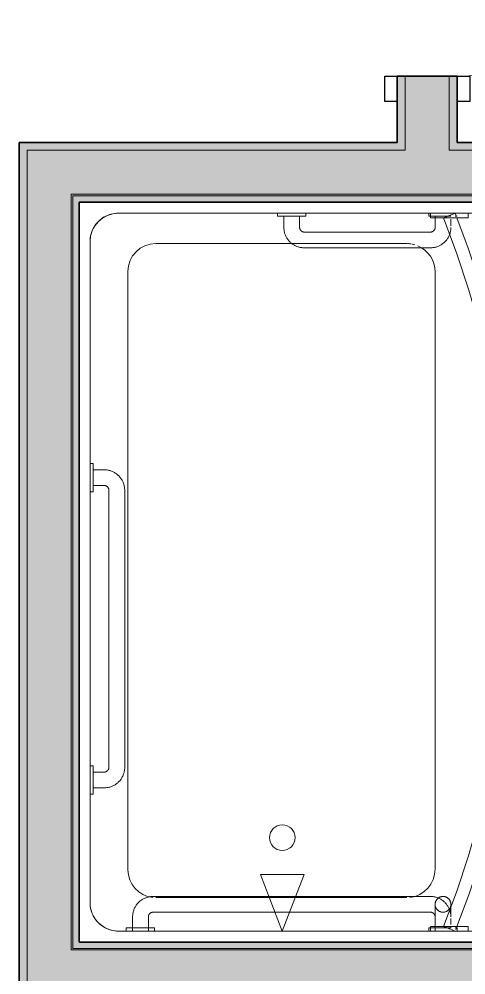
# Model space of a CAD drawing. Header units: inches. Extents: x 6 to 8416, y -388 to 6104.
# Drawn here: x 4542.9 to 4578.4, y 681.6 to 757.5 of the extents above; entities that cross this region are included whole.
import ezdxf

# ---------------------------------------------------------------- set-up
doc = ezdxf.new("R2010")
doc.units = ezdxf.units.IN
doc.header["$MEASUREMENT"] = 0
doc.linetypes.add('Dash 1_16_', pattern=[48, 24, -24])
for name, color, linetype, lineweight in [('A-DOOR', 31, 'Continuous', 18), ('A-DOOR-FRAM', 31, 'Continuous', 25), ('A-GENM', 13, 'Continuous', 18), ('A-WALL', 113, 'Continuous', 25), ('A-WALL-PATT', 111, 'Continuous', 35), ('I-WALL', 2, 'Continuous', 25), ('P-SANR-FIXT', 6, 'Continuous', 18), ('Q-SPCQ', 91, 'Continuous', 18)]:
    doc.layers.add(name, color=color, linetype=linetype, lineweight=lineweight)

# ---------------------------------------------------------------- blocks, each defined once
blk = doc.blocks.new('z Nested-Shower Surround-Tub-Prefab - Variable-V425-LEVEL 3 - PLAN Copy 1 Copy 1')
at = {"layer": 'A-GENM'}
for p, q in [((60, 0), (0, 0)), ((0, 0), (0, -32)), ((0, -0.625), (0, 0)), ((0, 0), (60, 0)), ((0, -32), (0, -0.625)), ((60, -32), (60, 0)), ((60, 0), (60, -0.625)), ((60, -0.625), (60, -32)), ((56.25, -1.5), (3.75, -1.5)), ((3.75, -1.5), (56.25, -1.5)), ((56.25, -1.5), (3.75, -1.5)), ((1.5, -3.75), (1.5, -5.058)), ((1.5, -29.25), (1.5, -3.75)), ((1.5, -3.75), (1.5, -5.058)), ((58.5, -29.25), (58.5, -3.75)), ((58.5, -3.75), (58.5, -29.25)), ((58.5, -29.25), (58.5, -3.75)), ((53.877, -4.5), (6.371, -4.5)), ((1.5, -5.942), (1.5, -29.058)), ((1.5, -5.942), (1.5, -29.058)), ((4.159, -15.729), (4.159, -6.712)), ((56.089, -6.712), (56.089, -18.5)), ((4.159, -17.771), (4.159, -15.729)), ((4.159, -26.623), (4.159, -17.771)), ((56.089, -18.5), (56.089, -26.623)), ((1.5, -30.75), (1.5, -29.25)), ((53.839, -28.873), (6.409, -28.873)), ((58.5, -30.75), (58.5, -29.25)), ((58.5, -29.25), (58.5, -30.75)), ((58.5, -30.75), (58.5, -29.25)), ((1.5, -30), (1.5, -30.75)), ((1.5, -30), (1.5, -30.75)), ((1.5, -30.75), (1.5, -32)), ((1.5, -32), (1.5, -30.75)), ((1.5, -30.75), (1.5, -32)), ((58.5, -32), (58.5, -30.75)), ((58.5, -30.75), (58.5, -32)), ((58.5, -32), (58.5, -30.75)), ((0, -32), (1.5, -32)), ((0.625, -32), (0.125, -32)), ((1.5, -32), (0.625, -32)), ((1.5, -32), (5.826, -32)), ((6.125, -32), (8.252, -32)), ((8.398, -32), (9.275, -32)), ((9.275, -32), (27.125, -32)), ((27.125, -32), (50.725, -32)), ((50.725, -32), (51.027, -32)), ((51.2, -32), (53.966, -32)), ((54.047, -32), (57.125, -32)), ((57.125, -32), (58.5, -32)), ((58.5, -32), (60, -32)), ((59.375, -32), (58.5, -32)), ((59.699, -32), (59.375, -32))]:
    blk.add_line(p, q, dxfattribs=at)
at = {"layer": 'A-GENM', "lineweight": 9}
for p, q in [((60, 0), (0, 0)), ((0, 0), (0, -33)), ((0, -0.625), (0, 0)), ((0, 0), (60, 0)), ((0, -32), (0, -0.625)), ((0.125, -33), (0.125, -0.125)), ((0.125, -0.125), (59.875, -0.125)), ((0.125, -0.313), (0.125, -0.625)), ((0.125, -0.625), (0.125, -32)), ((59.688, -0.125), (0.313, -0.125)), ((59.875, -0.125), (59.875, -33)), ((59.875, -0.625), (59.875, -0.313)), ((59.875, -32), (59.875, -0.625)), ((60, -33), (60, 0)), ((60, 0), (60, -0.625)), ((60, -0.625), (60, -32)), ((0, -33), (0, -32)), ((0.125, -32), (0.125, -33)), ((59.875, -33), (59.875, -32)), ((60, -32), (60, -33)), ((0, -33), (0.125, -33)), ((0.125, -33), (0, -33)), ((59.875, -33), (60, -33)), ((60, -33), (59.875, -33))]:
    blk.add_line(p, q, dxfattribs=at)
at = {"layer": 'A-GENM'}
blk.add_circle((8.92, -16.75), 1.016, dxfattribs=at)
for centre, radius, start, end in [((3.75, -3.75), 2.25, 90, 180), ((3.75, -3.75), 2.25, 90, 105), ((3.75, -3.75), 2.25, 90, 105), ((56.25, -3.75), 2.25, 75, 90), ((56.25, -3.75), 2.25, 0, 90), ((56.25, -3.75), 2.25, 75, 90), ((3.75, -3.75), 2.25, 135, 150), ((3.75, -3.75), 2.25, 135, 150), ((3.75, -3.75), 2.25, 120, 135), ((3.75, -3.75), 2.25, 120, 135), ((3.75, -3.75), 2.25, 114.97132, 120), ((3.75, -3.75), 2.25, 114.97132, 120), ((3.75, -3.75), 2.25, 110.02868, 114.97132), ((3.75, -3.75), 2.25, 110.02868, 114.97132), ((3.75, -3.75), 2.25, 105, 110.02868), ((3.75, -3.75), 2.25, 105, 110.02868), ((56.25, -3.75), 2.25, 69.97132, 75), ((56.25, -3.75), 2.25, 69.97132, 75), ((56.25, -3.75), 2.25, 65.02868, 69.97132), ((56.25, -3.75), 2.25, 65.02868, 69.97132), ((56.25, -3.75), 2.25, 60, 65.02868), ((56.25, -3.75), 2.25, 60, 65.02868), ((56.25, -3.75), 2.25, 45, 60), ((56.25, -3.75), 2.25, 45, 60), ((56.25, -3.75), 2.25, 30, 45), ((56.25, -3.75), 2.25, 30, 45), ((3.75, -3.75), 2.25, 159.97132, 165), ((3.75, -3.75), 2.25, 159.97132, 165), ((3.75, -3.75), 2.25, 155.02868, 159.97132), ((3.75, -3.75), 2.25, 155.02868, 159.97132), ((3.75, -3.75), 2.25, 150, 155.02868), ((3.75, -3.75), 2.25, 150, 155.02868), ((56.25, -3.75), 2.25, 24.97132, 30), ((56.25, -3.75), 2.25, 24.97132, 30), ((56.25, -3.75), 2.25, 20.02868, 24.97132), ((56.25, -3.75), 2.25, 20.02868, 24.97132), ((56.25, -3.75), 2.25, 15, 20.02868), ((56.25, -3.75), 2.25, 15, 20.02868), ((3.75, -3.75), 2.25, 165, 180), ((3.75, -3.75), 2.25, 165, 180), ((56.25, -3.75), 2.25, 0, 15), ((56.25, -3.75), 2.25, 0, 15), ((6.371, -6.712), 2.212, 90, 173.90233), ((53.877, -6.712), 2.212, 0, 90), ((6.409, -26.623), 2.25, 186.2418, 270), ((53.839, -26.623), 2.25, 343.42574, 349.3325), ((53.839, -26.623), 2.25, 350.70084, 358.17134), ((53.839, -26.623), 2.25, 270, 336.98712)]:
    blk.add_arc(centre, radius, start, end, dxfattribs=at)
blk = doc.blocks.new('z Nested-Shower Grab Bars - Variable-V426-LEVEL 3 - PLAN Copy 1 Copy 1')
at = {"layer": 'A-GENM', "linetype": 'Dash 1_16_', "lineweight": 9}
for p, q in [((10.875, 0), (10.875, -0.25)), ((10.913, 0), (10.875, 0)), ((10.913, 0), (10.875, 0)), ((10.875, 0), (10.875, -0.25)), ((10.913, 0), (10.875, 0)), ((10.913, 0), (10.875, 0)), ((10.875, -0.25), (11.687, -0.25)), ((10.875, -0.25), (11.687, -0.25)), ((10.875, -0.25), (11.687, -0.25)), ((10.875, -0.25), (13.125, -0.25)), ((11.026, 0), (10.913, 0)), ((11.026, 0), (10.913, 0)), ((11.026, 0), (10.913, 0)), ((11.026, 0), (10.913, 0)), ((11.205, 0), (11.026, 0)), ((11.205, 0), (11.026, 0)), ((11.205, 0), (11.026, 0)), ((11.205, 0), (11.026, 0)), ((11.438, 0), (11.205, 0)), ((11.438, 0), (11.205, 0)), ((11.438, 0), (11.205, 0)), ((11.438, 0), (11.205, 0)), ((11.375, -0.25), (11.375, -1.125)), ((11.688, -0.25), (11.375, -0.25)), ((11.688, -0.25), (11.375, -0.25)), ((11.375, -0.25), (11.375, -1.125)), ((12.625, -0.25), (11.375, -0.25)), ((11.688, -0.25), (11.375, -0.25)), ((11.709, 0), (11.438, 0)), ((11.709, 0), (11.438, 0)), ((11.709, 0), (11.438, 0)), ((11.709, 0), (11.438, 0)), ((11.838, -0.25), (11.688, -0.25)), ((12.313, -0.25), (11.688, -0.25)), ((11.838, -0.25), (11.688, -0.25)), ((12, 0), (11.709, 0)), ((12, 0), (11.709, 0)), ((12, 0), (11.709, 0)), ((12, 0), (11.709, 0)), ((12, -0.25), (11.838, -0.25)), ((12, -0.25), (11.838, -0.25)), ((12.291, 0), (12, 0)), ((12.291, 0), (12, 0)), ((12.291, 0), (12, 0)), ((12.291, 0), (12, 0)), ((12.162, -0.25), (12, -0.25)), ((12.162, -0.25), (12, -0.25)), ((12.313, -0.25), (12.162, -0.25)), ((12.313, -0.25), (12.162, -0.25)), ((12.563, 0), (12.291, 0)), ((12.563, 0), (12.291, 0)), ((12.563, 0), (12.291, 0)), ((12.563, 0), (12.291, 0)), ((12.313, -0.25), (13.125, -0.25)), ((12.313, -0.25), (13.125, -0.25)), ((12.625, -0.25), (12.313, -0.25)), ((12.625, -0.25), (12.313, -0.25)), ((12.313, -0.25), (13.125, -0.25)), ((12.625, -0.25), (12.313, -0.25)), ((12.795, 0), (12.563, 0)), ((12.795, 0), (12.563, 0)), ((12.795, 0), (12.563, 0)), ((12.795, 0), (12.563, 0)), ((12.625, -1.125), (12.625, -0.25)), ((12.625, -1.125), (12.625, -0.25)), ((12.974, 0), (12.795, 0)), ((12.974, 0), (12.795, 0)), ((12.974, 0), (12.795, 0)), ((12.974, 0), (12.795, 0)), ((13.087, 0), (12.974, 0)), ((13.087, 0), (12.974, 0)), ((13.087, 0), (12.974, 0)), ((13.087, 0), (12.974, 0)), ((13.125, 0), (13.087, 0)), ((13.125, 0), (13.087, 0)), ((13.125, 0), (13.087, 0)), ((13.125, 0), (13.087, 0)), ((13.125, -0.25), (13.125, 0)), ((13.125, -0.25), (13.125, 0)), ((34.875, 0), (34.875, -0.25)), ((34.913, 0), (34.875, 0)), ((34.913, 0), (34.875, 0)), ((34.875, 0), (34.875, -0.25)), ((34.913, 0), (34.875, 0)), ((34.913, 0), (34.875, 0)), ((34.875, -0.25), (35.687, -0.25)), ((34.875, -0.25), (35.687, -0.25)), ((34.875, -0.25), (35.687, -0.25)), ((34.875, -0.25), (37.125, -0.25)), ((35.026, 0), (34.913, 0)), ((35.026, 0), (34.913, 0)), ((35.026, 0), (34.913, 0)), ((35.026, 0), (34.913, 0)), ((35.205, 0), (35.026, 0)), ((35.205, 0), (35.026, 0)), ((35.205, 0), (35.026, 0)), ((35.205, 0), (35.026, 0)), ((35.438, 0), (35.205, 0)), ((35.438, 0), (35.205, 0)), ((35.438, 0), (35.205, 0)), ((35.438, 0), (35.205, 0)), ((35.375, -0.25), (35.375, -1.125)), ((35.688, -0.25), (35.375, -0.25)), ((35.688, -0.25), (35.375, -0.25)), ((35.375, -0.25), (35.375, -1.125)), ((35.688, -0.25), (35.375, -0.25)), ((36.625, -0.25), (35.375, -0.25)), ((35.709, 0), (35.438, 0)), ((35.709, 0), (35.438, 0)), ((35.709, 0), (35.438, 0)), ((35.709, 0), (35.438, 0)), ((36.313, -0.25), (35.688, -0.25)), ((35.838, -0.25), (35.688, -0.25)), ((35.838, -0.25), (35.688, -0.25)), ((36, 0), (35.709, 0)), ((36, 0), (35.709, 0)), ((36, 0), (35.709, 0)), ((36, 0), (35.709, 0)), ((36, -0.25), (35.838, -0.25)), ((36, -0.25), (35.838, -0.25)), ((36.291, 0), (36, 0)), ((36.291, 0), (36, 0)), ((36.291, 0), (36, 0)), ((36.291, 0), (36, 0)), ((36.162, -0.25), (36, -0.25)), ((36.162, -0.25), (36, -0.25)), ((36.313, -0.25), (36.162, -0.25)), ((36.313, -0.25), (36.162, -0.25)), ((36.563, 0), (36.291, 0)), ((36.563, 0), (36.291, 0)), ((36.563, 0), (36.291, 0)), ((36.563, 0), (36.291, 0)), ((36.313, -0.25), (37.125, -0.25)), ((36.313, -0.25), (37.125, -0.25)), ((36.625, -0.25), (36.313, -0.25)), ((36.625, -0.25), (36.313, -0.25)), ((36.313, -0.25), (37.125, -0.25)), ((36.625, -0.25), (36.313, -0.25)), ((36.795, 0), (36.563, 0)), ((36.795, 0), (36.563, 0)), ((36.795, 0), (36.563, 0)), ((36.795, 0), (36.563, 0)), ((36.625, -1.125), (36.625, -0.25)), ((36.625, -1.125), (36.625, -0.25)), ((36.974, 0), (36.795, 0)), ((36.974, 0), (36.795, 0)), ((36.974, 0), (36.795, 0)), ((36.974, 0), (36.795, 0)), ((37.087, 0), (36.974, 0)), ((37.087, 0), (36.974, 0)), ((37.087, 0), (36.974, 0)), ((37.087, 0), (36.974, 0)), ((37.125, 0), (37.087, 0)), ((37.125, 0), (37.087, 0)), ((37.125, 0), (37.087, 0)), ((37.125, 0), (37.087, 0)), ((37.125, -0.25), (37.125, 0)), ((37.125, -0.25), (37.125, 0)), ((35, -1.5), (13, -1.5)), ((35, -1.5), (13, -1.5)), ((0.25, -2.875), (0, -2.875)), ((0, -2.875), (0, -2.913)), ((0, -2.875), (0, -2.913)), ((0, -2.913), (0, -3.026)), ((0, -2.913), (0, -3.026)), ((0, -3.026), (0, -3.205)), ((0, -3.026), (0, -3.205)), ((0.25, -3.438), (0.25, -2.875)), ((0.25, -5.125), (0.25, -2.875)), ((13, -2.75), (35, -2.75)), ((13, -2.75), (35, -2.75)), ((0, -3.205), (0, -3.438)), ((0, -3.205), (0, -3.438)), ((1.125, -3.375), (0, -3.375)), ((0, -3.375), (0, -3.396)), ((0, -3.375), (0, -3.396)), ((0, -3.396), (0, -3.459)), ((0, -3.396), (0, -3.459)), ((0, -3.438), (0, -3.709)), ((0, -3.459), (0, -3.558)), ((0, -3.459), (0, -3.558)), ((0, -3.558), (0, -3.688)), ((0, -3.558), (0, -4.442)), ((0, -3.688), (0, -3.838)), ((0, -3.709), (0, -4)), ((0, -3.838), (0, -4)), ((0, -4), (0, -4.291)), ((0, -4), (0, -4.162)), ((0, -4.162), (0, -4.313)), ((0, -4.291), (0, -4.563)), ((0, -4.313), (0, -4.442)), ((0, -4.442), (0, -4.541)), ((0, -4.442), (0, -4.541)), ((0, -4.541), (0, -4.604)), ((0, -4.541), (0, -4.604)), ((0, -4.563), (0, -4.795)), ((0, -4.563), (0, -4.795)), ((0, -4.604), (0, -4.625)), ((0, -4.604), (0, -4.625)), ((0, -4.625), (1.125, -4.625)), ((0, -4.795), (0, -4.974)), ((0, -4.795), (0, -4.974)), ((0, -4.974), (0, -5.087)), ((0, -4.974), (0, -5.087)), ((0, -5.087), (0, -5.125)), ((0, -5.087), (0, -5.125)), ((0, -5.125), (0.25, -5.125)), ((0.25, -5.125), (0.25, -4.563)), ((1.5, -5), (1.5, -14.674)), ((2.75, -14.194), (2.75, -5)), ((2.75, -16.306), (2.75, -14.194)), ((1.5, -14.674), (1.5, -15.826)), ((57, -14.875), (56.75, -14.875)), ((56.75, -14.875), (56.75, -17.125)), ((56.75, -14.875), (56.75, -15.687)), ((57, -14.913), (57, -14.875)), ((57, -14.913), (57, -14.875)), ((57, -15.026), (57, -14.913)), ((57, -15.026), (57, -14.913)), ((57, -15.205), (57, -15.026)), ((57, -15.205), (57, -15.026)), ((1.5, -15.826), (1.5, -27)), ((56.75, -15.375), (55.875, -15.375)), ((56.75, -16.625), (56.75, -15.375)), ((56.75, -15.688), (56.75, -15.375)), ((56.75, -15.838), (56.75, -15.688)), ((56.75, -16), (56.75, -15.838)), ((57, -15.438), (57, -15.205)), ((57, -15.438), (57, -15.205)), ((57, -15.709), (57, -15.438)), ((57, -15.709), (57, -15.438)), ((57, -16), (57, -15.709)), ((57, -16), (57, -15.709)), ((2.75, -27), (2.75, -16.306)), ((55.875, -16.625), (56.75, -16.625)), ((56.75, -16.162), (56.75, -16)), ((56.75, -16.313), (56.75, -16.162)), ((56.75, -16.313), (56.75, -17.125)), ((56.75, -16.625), (56.75, -16.313)), ((57, -16.291), (57, -16)), ((57, -16.291), (57, -16)), ((57, -16.563), (57, -16.291)), ((57, -16.563), (57, -16.291)), ((57, -16.795), (57, -16.563)), ((57, -16.795), (57, -16.563)), ((54.25, -17), (54.25, -27)), ((55.5, -27), (55.5, -17)), ((56.75, -17.125), (57, -17.125)), ((57, -16.974), (57, -16.795)), ((57, -16.974), (57, -16.795)), ((57, -17.087), (57, -16.974)), ((57, -17.087), (57, -16.974)), ((57, -17.125), (57, -17.087)), ((57, -17.125), (57, -17.087)), ((0.25, -26.875), (0, -26.875)), ((0, -26.875), (0, -26.913)), ((0, -26.875), (0, -26.913)), ((0.25, -26.875), (0, -26.875)), ((0, -26.875), (0, -26.913)), ((0, -26.875), (0, -26.913)), ((0, -26.913), (0, -27.026)), ((0, -26.913), (0, -27.026)), ((0, -26.913), (0, -27.026)), ((0, -26.913), (0, -27.026)), ((0, -27.026), (0, -27.205)), ((0, -27.026), (0, -27.205)), ((0, -27.026), (0, -27.205)), ((0, -27.026), (0, -27.205)), ((0, -27.205), (0, -27.438)), ((0, -27.205), (0, -27.438)), ((0, -27.205), (0, -27.438)), ((0, -27.205), (0, -27.438)), ((0.25, -27.438), (0.25, -26.875)), ((0.25, -27.687), (0.25, -26.875)), ((0.25, -27.687), (0.25, -26.875)), ((0.25, -27.709), (0.25, -26.875)), ((57, -26.875), (56.75, -26.875)), ((56.75, -26.875), (56.75, -27.709)), ((56.75, -26.875), (56.75, -27.687)), ((57, -26.913), (57, -26.875)), ((57, -26.913), (57, -26.875)), ((57, -27.026), (57, -26.913)), ((57, -27.026), (57, -26.913)), ((57, -27.205), (57, -27.026)), ((57, -27.205), (57, -27.026)), ((57, -27.438), (57, -27.205)), ((57, -27.438), (57, -27.205)), ((1.125, -27.375), (0, -27.375)), ((0, -27.375), (0, -27.396)), ((0, -27.375), (0, -27.396)), ((0, -27.396), (0, -27.459)), ((0, -27.396), (0, -27.459)), ((0, -27.438), (0, -27.709)), ((0, -27.438), (0, -27.709)), ((0, -27.438), (0, -27.709)), ((0, -27.459), (0, -27.558)), ((0, -27.459), (0, -27.558)), ((0, -27.558), (0, -27.688)), ((0, -27.558), (0, -27.688)), ((0, -27.688), (0, -27.838)), ((0, -27.688), (0, -27.838)), ((0, -27.749), (0, -28)), ((0, -27.749), (0, -28)), ((0, -27.749), (0, -28)), ((0, -27.838), (0, -28)), ((0, -27.838), (0, -28.541)), ((0, -28), (0, -28.162)), ((1.125, -27.375), (0.25, -27.375)), ((0.25, -27.375), (0.25, -27.688)), ((0.25, -27.375), (0.25, -27.688)), ((0.25, -27.688), (0.25, -27.838)), ((0.25, -27.688), (0.25, -27.838)), ((0.25, -27.991), (0.25, -27.749)), ((0.25, -27.838), (0.25, -28)), ((0.25, -27.838), (0.25, -28)), ((0.25, -28), (0.25, -28.162)), ((0.25, -28), (0.25, -28.313)), ((1.966, -27.375), (1.987, -27.375)), ((1.987, -27.375), (2.007, -27.375)), ((2.007, -27.375), (2.025, -27.375)), ((2.025, -27.375), (2.042, -27.375)), ((2.042, -27.375), (2.057, -27.375)), ((2.057, -27.375), (2.071, -27.375)), ((2.071, -27.375), (2.083, -27.375)), ((2.083, -27.375), (2.094, -27.375)), ((2.094, -27.375), (2.103, -27.375)), ((2.103, -27.375), (2.11, -27.375)), ((2.11, -27.375), (2.116, -27.375)), ((2.116, -27.375), (2.121, -27.375)), ((2.121, -27.375), (2.124, -27.375)), ((2.124, -27.375), (2.125, -27.375)), ((2.125, -27.375), (2.15, -27.375)), ((2.15, -27.375), (2.175, -27.377)), ((2.175, -27.377), (2.2, -27.379)), ((2.2, -27.379), (2.225, -27.383)), ((2.225, -27.383), (2.249, -27.387)), ((2.249, -27.387), (2.274, -27.393)), ((2.274, -27.393), (2.298, -27.399)), ((2.298, -27.399), (2.322, -27.407)), ((2.322, -27.407), (2.345, -27.415)), ((2.345, -27.415), (2.368, -27.424)), ((2.368, -27.424), (2.391, -27.435)), ((2.391, -27.435), (2.414, -27.446)), ((2.414, -27.446), (2.436, -27.458)), ((2.418, -27.984), (2.456, -27.932)), ((2.436, -27.458), (2.457, -27.47)), ((2.456, -27.932), (2.492, -27.878)), ((2.457, -27.47), (2.478, -27.484)), ((2.478, -27.484), (2.498, -27.499)), ((2.492, -27.878), (2.526, -27.823)), ((2.498, -27.499), (2.518, -27.514)), ((2.518, -27.514), (2.537, -27.53)), ((2.526, -27.823), (2.558, -27.766)), ((2.537, -27.53), (2.556, -27.547)), ((2.556, -27.547), (2.573, -27.565)), ((2.558, -27.766), (2.588, -27.708)), ((2.573, -27.565), (2.59, -27.583)), ((2.588, -27.708), (2.615, -27.649)), ((2.59, -27.583), (2.607, -27.602)), ((2.607, -27.602), (2.622, -27.621)), ((2.615, -27.649), (2.64, -27.589)), ((2.622, -27.621), (2.637, -27.642)), ((2.637, -27.642), (2.651, -27.662)), ((2.651, -27.662), (2.664, -27.684)), ((2.664, -27.684), (2.676, -27.705)), ((2.676, -27.705), (2.688, -27.728)), ((2.688, -27.728), (2.698, -27.75)), ((2.698, -27.75), (2.708, -27.774)), ((2.708, -27.774), (2.716, -27.797)), ((2.716, -27.797), (2.724, -27.821)), ((2.724, -27.821), (2.73, -27.845)), ((2.73, -27.845), (2.736, -27.869)), ((2.736, -27.869), (2.741, -27.894)), ((2.741, -27.894), (2.745, -27.918)), ((2.746, -28.068), (2.743, -28.093)), ((2.745, -27.918), (2.747, -27.943)), ((2.749, -28.043), (2.746, -28.068)), ((2.747, -27.943), (2.749, -27.968)), ((2.749, -27.968), (2.75, -27.993)), ((56.75, -27.375), (55.875, -27.375)), ((56.75, -27.688), (56.75, -27.375)), ((56.75, -27.688), (56.75, -27.375)), ((56.75, -27.838), (56.75, -27.688)), ((56.75, -27.838), (56.75, -27.688)), ((56.75, -28), (56.75, -27.838)), ((56.75, -28), (56.75, -27.838)), ((56.75, -28.162), (56.75, -28)), ((56.75, -28.162), (56.75, -28)), ((57, -27.709), (57, -27.438)), ((57, -27.709), (57, -27.438)), ((57, -28), (57, -27.749)), ((57, -28), (57, -27.749)), ((0, -28.113), (0, -28.503)), ((0, -28.113), (0, -28.503)), ((0, -28.113), (0, -28.503)), ((0, -28.162), (0, -28.313)), ((0, -28.313), (0, -28.442)), ((0, -28.442), (0, -28.541)), ((0, -28.541), (0, -28.604)), ((0, -28.541), (0, -28.604)), ((0, -28.563), (0, -28.795)), ((0, -28.563), (0, -28.795)), ((0, -28.563), (0, -28.795)), ((0, -28.563), (0, -28.795)), ((0, -28.604), (0, -28.625)), ((0, -28.604), (0, -28.625)), ((0.25, -28.291), (0.25, -28.113)), ((0.25, -28.162), (0.25, -28.313)), ((0.25, -28.313), (0.25, -28.442)), ((0.25, -28.313), (0.25, -28.442)), ((0.25, -28.442), (0.25, -28.625)), ((0.25, -28.442), (0.25, -28.625)), ((0.25, -28.625), (0.322, -28.625)), ((0.515, -28.625), (1.004, -28.625)), ((0.515, -28.625), (1.004, -28.625)), ((1.125, -28.625), (1.19, -28.624)), ((1.136, -28.625), (1.125, -28.625)), ((1.176, -28.625), (1.136, -28.625)), ((1.216, -28.625), (1.176, -28.625)), ((1.19, -28.624), (1.255, -28.62)), ((1.255, -28.625), (1.216, -28.625)), ((1.255, -28.62), (1.32, -28.613)), ((1.295, -28.625), (1.255, -28.625)), ((1.334, -28.625), (1.295, -28.625)), ((1.32, -28.613), (1.384, -28.604)), ((1.373, -28.625), (1.334, -28.625)), ((1.412, -28.625), (1.373, -28.625)), ((1.45, -28.625), (1.412, -28.625)), ((1.487, -28.625), (1.45, -28.625)), ((1.524, -28.625), (1.487, -28.625)), ((1.511, -28.578), (1.574, -28.562)), ((1.561, -28.625), (1.524, -28.625)), ((1.574, -28.562), (1.636, -28.543)), ((1.665, -28.625), (1.631, -28.625)), ((1.636, -28.543), (1.697, -28.521)), ((1.699, -28.625), (1.665, -28.625)), ((1.697, -28.521), (1.758, -28.497)), ((1.731, -28.625), (1.699, -28.625)), ((1.762, -28.625), (1.731, -28.625)), ((1.758, -28.497), (1.817, -28.47)), ((1.792, -28.625), (1.762, -28.625)), ((1.822, -28.625), (1.792, -28.625)), ((1.817, -28.47), (1.875, -28.441)), ((1.85, -28.625), (1.822, -28.625)), ((1.877, -28.625), (1.85, -28.625)), ((1.875, -28.441), (1.932, -28.41)), ((1.903, -28.625), (1.877, -28.625)), ((1.927, -28.625), (1.903, -28.625)), ((1.95, -28.625), (1.927, -28.625)), ((1.932, -28.41), (1.988, -28.377)), ((1.988, -28.377), (2.043, -28.341)), ((2.043, -28.341), (2.095, -28.303)), ((2.074, -28.625), (2.061, -28.625)), ((2.095, -28.303), (2.147, -28.264)), ((2.105, -28.625), (2.096, -28.625)), ((2.112, -28.625), (2.105, -28.625)), ((2.118, -28.625), (2.112, -28.625)), ((2.122, -28.625), (2.118, -28.625)), ((2.124, -28.625), (2.122, -28.625)), ((2.125, -28.625), (2.124, -28.625)), ((2.138, -28.625), (2.125, -28.625)), ((2.163, -28.624), (2.138, -28.625)), ((2.147, -28.264), (2.197, -28.222)), ((2.188, -28.622), (2.163, -28.624)), ((2.213, -28.619), (2.188, -28.622)), ((2.197, -28.222), (2.244, -28.178)), ((2.238, -28.615), (2.213, -28.619)), ((2.262, -28.61), (2.238, -28.615)), ((2.244, -28.178), (2.291, -28.132)), ((2.287, -28.604), (2.262, -28.61)), ((2.311, -28.597), (2.287, -28.604)), ((2.334, -28.589), (2.311, -28.597)), ((2.358, -28.58), (2.334, -28.589)), ((2.381, -28.57), (2.358, -28.58)), ((2.403, -28.56), (2.381, -28.57)), ((2.426, -28.548), (2.403, -28.56)), ((2.447, -28.536), (2.426, -28.548)), ((2.468, -28.522), (2.447, -28.536)), ((2.489, -28.508), (2.468, -28.522)), ((2.509, -28.493), (2.489, -28.508)), ((2.528, -28.477), (2.509, -28.493)), ((2.547, -28.461), (2.528, -28.477)), ((2.565, -28.444), (2.547, -28.461)), ((2.583, -28.426), (2.565, -28.444)), ((2.599, -28.407), (2.583, -28.426)), ((2.615, -28.388), (2.599, -28.407)), ((2.63, -28.368), (2.615, -28.388)), ((2.645, -28.347), (2.63, -28.368)), ((2.658, -28.326), (2.645, -28.347)), ((2.671, -28.305), (2.658, -28.326)), ((2.682, -28.283), (2.671, -28.305)), ((2.693, -28.26), (2.682, -28.283)), ((2.703, -28.237), (2.693, -28.26)), ((2.712, -28.214), (2.703, -28.237)), ((2.72, -28.19), (2.712, -28.214)), ((2.727, -28.166), (2.72, -28.19)), ((2.734, -28.142), (2.727, -28.166)), ((2.739, -28.118), (2.734, -28.142)), ((2.743, -28.093), (2.739, -28.118)), ((55.286, -28.515), (55.347, -28.537)), ((55.347, -28.537), (55.409, -28.557)), ((55.409, -28.557), (55.472, -28.574)), ((55.472, -28.574), (55.535, -28.589)), ((55.535, -28.589), (55.599, -28.601)), ((55.599, -28.601), (55.663, -28.611)), ((55.663, -28.611), (55.728, -28.618)), ((55.728, -28.618), (55.792, -28.623)), ((55.792, -28.623), (55.857, -28.625)), ((55.857, -28.625), (55.875, -28.625)), ((55.998, -28.625), (56.516, -28.625)), ((56.75, -28.313), (56.75, -28.162)), ((56.75, -28.541), (56.75, -28.162)), ((56.75, -28.541), (56.75, -28.313)), ((56.75, -28.604), (56.75, -28.541)), ((56.75, -28.604), (56.75, -28.541)), ((56.75, -28.625), (56.75, -28.604)), ((56.75, -28.625), (56.75, -28.604)), ((57, -28.503), (57, -28.113)), ((57, -28.503), (57, -28.113)), ((57, -28.795), (57, -28.563)), ((57, -28.795), (57, -28.563)), ((0, -28.974), (0, -29.125)), ((0, -28.974), (0, -29.125)), ((0, -28.974), (0, -29.125)), ((0, -28.974), (0, -29.125)), ((0, -29.125), (0.245, -29.125)), ((0, -29.125), (0.245, -29.125)), ((0.25, -29.087), (0.25, -28.974)), ((0.25, -29.087), (0.25, -28.974)), ((0.25, -29.087), (0.25, -28.974)), ((0.25, -29.087), (0.25, -28.974)), ((0.25, -29.125), (0.25, -29.087)), ((0.25, -29.125), (0.25, -29.087)), ((0.25, -29.125), (0.25, -29.087)), ((0.25, -29.125), (0.25, -29.087)), ((56.75, -28.974), (56.75, -29.087)), ((56.75, -28.974), (56.75, -29.087)), ((56.75, -29.087), (56.75, -29.125)), ((56.75, -29.087), (56.75, -29.125)), ((57, -29.125), (57, -28.974)), ((57, -29.125), (57, -28.974))]:
    blk.add_line(p, q, dxfattribs=at)
at = {"layer": 'A-GENM', "linetype": 'Dash 1_16_', "lineweight": 9, "flags": 128}
for points in [[(11.375, -1.125), (11.376, -1.19), (11.38, -1.255), (11.387, -1.32), (11.396, -1.384), (11.407, -1.448), (11.422, -1.511), (11.438, -1.574), (11.457, -1.636), (11.479, -1.697), (11.503, -1.758), (11.53, -1.817), (11.559, -1.875), (11.59, -1.932), (11.623, -1.988), (11.659, -2.043), (11.697, -2.095), (11.736, -2.147), (11.778, -2.197), (11.822, -2.244), (11.868, -2.291), (11.915, -2.335), (11.965, -2.377), (12.016, -2.418), (12.068, -2.456), (12.122, -2.492), (12.177, -2.526), (12.234, -2.558), (12.292, -2.588), (12.351, -2.615), (12.411, -2.64), (12.472, -2.662), (12.534, -2.682), (12.597, -2.699), (12.66, -2.714), (12.724, -2.726), (12.788, -2.736), (12.853, -2.743), (12.917, -2.748), (12.982, -2.75), (13, -2.75)], [(11.375, -1.125), (11.376, -1.19), (11.38, -1.255), (11.387, -1.32), (11.396, -1.384), (11.407, -1.448), (11.422, -1.511), (11.438, -1.574), (11.457, -1.636), (11.479, -1.697), (11.503, -1.758), (11.53, -1.817), (11.559, -1.875), (11.59, -1.932), (11.623, -1.988), (11.659, -2.043), (11.697, -2.095), (11.736, -2.147), (11.778, -2.197), (11.822, -2.244), (11.868, -2.291), (11.915, -2.335), (11.965, -2.377), (12.016, -2.418), (12.068, -2.456), (12.122, -2.492), (12.177, -2.526), (12.234, -2.558), (12.292, -2.588), (12.351, -2.615), (12.411, -2.64), (12.472, -2.662), (12.534, -2.682), (12.597, -2.699), (12.66, -2.714), (12.724, -2.726), (12.788, -2.736), (12.853, -2.743), (12.917, -2.748), (12.982, -2.75), (13, -2.75)], [(13, -1.5), (12.985, -1.5), (12.97, -1.499), (12.955, -1.497), (12.94, -1.495), (12.925, -1.493), (12.911, -1.489), (12.896, -1.485), (12.882, -1.481), (12.868, -1.476), (12.854, -1.47), (12.84, -1.464), (12.827, -1.458), (12.814, -1.45), (12.801, -1.443), (12.788, -1.435), (12.776, -1.426), (12.764, -1.417), (12.753, -1.407), (12.742, -1.397), (12.731, -1.386), (12.721, -1.375), (12.711, -1.364), (12.702, -1.352), (12.693, -1.34), (12.684, -1.328), (12.677, -1.315), (12.669, -1.302), (12.662, -1.288), (12.656, -1.275), (12.65, -1.261), (12.645, -1.247), (12.641, -1.233), (12.637, -1.218), (12.633, -1.203), (12.63, -1.189), (12.628, -1.174), (12.627, -1.159), (12.625, -1.144), (12.625, -1.129), (12.625, -1.125)], [(13, -1.5), (12.985, -1.5), (12.97, -1.499), (12.955, -1.497), (12.94, -1.495), (12.925, -1.493), (12.911, -1.489), (12.896, -1.485), (12.882, -1.481), (12.868, -1.476), (12.854, -1.47), (12.84, -1.464), (12.827, -1.458), (12.814, -1.45), (12.801, -1.443), (12.788, -1.435), (12.776, -1.426), (12.764, -1.417), (12.753, -1.407), (12.742, -1.397), (12.731, -1.386), (12.721, -1.375), (12.711, -1.364), (12.702, -1.352), (12.693, -1.34), (12.684, -1.328), (12.677, -1.315), (12.669, -1.302), (12.662, -1.288), (12.656, -1.275), (12.65, -1.261), (12.645, -1.247), (12.641, -1.233), (12.637, -1.218), (12.633, -1.203), (12.63, -1.189), (12.628, -1.174), (12.627, -1.159), (12.625, -1.144), (12.625, -1.129), (12.625, -1.125)], [(35.375, -1.125), (35.375, -1.14), (35.374, -1.155), (35.372, -1.17), (35.37, -1.185), (35.368, -1.2), (35.364, -1.214), (35.36, -1.229), (35.356, -1.243), (35.351, -1.257), (35.345, -1.271), (35.339, -1.285), (35.333, -1.298), (35.325, -1.311), (35.318, -1.324), (35.31, -1.337), (35.301, -1.349), (35.292, -1.361), (35.282, -1.372), (35.272, -1.383), (35.261, -1.394), (35.25, -1.404), (35.239, -1.414), (35.227, -1.423), (35.215, -1.432), (35.203, -1.441), (35.19, -1.448), (35.177, -1.456), (35.163, -1.463), (35.15, -1.469), (35.136, -1.475), (35.122, -1.48), (35.108, -1.484), (35.093, -1.488), (35.078, -1.492), (35.064, -1.495), (35.049, -1.497), (35.034, -1.498), (35.019, -1.5), (35.004, -1.5), (35, -1.5)], [(35, -2.75), (35.065, -2.749), (35.13, -2.745), (35.195, -2.738), (35.259, -2.729), (35.323, -2.718), (35.386, -2.703), (35.449, -2.687), (35.511, -2.668), (35.572, -2.646), (35.633, -2.622), (35.692, -2.595), (35.75, -2.566), (35.807, -2.535), (35.863, -2.502), (35.918, -2.466), (35.97, -2.428), (36.022, -2.389), (36.072, -2.347), (36.119, -2.303), (36.166, -2.257), (36.21, -2.21), (36.252, -2.16), (36.293, -2.109), (36.331, -2.057), (36.367, -2.003), (36.401, -1.948), (36.433, -1.891), (36.463, -1.833), (36.49, -1.774), (36.515, -1.714), (36.537, -1.653), (36.557, -1.591), (36.574, -1.528), (36.589, -1.465), (36.601, -1.401), (36.611, -1.337), (36.618, -1.272), (36.623, -1.208), (36.625, -1.143), (36.625, -1.125)], [(35.375, -1.125), (35.375, -1.14), (35.374, -1.155), (35.372, -1.17), (35.37, -1.185), (35.368, -1.2), (35.364, -1.214), (35.36, -1.229), (35.356, -1.243), (35.351, -1.257), (35.345, -1.271), (35.339, -1.285), (35.333, -1.298), (35.325, -1.311), (35.318, -1.324), (35.31, -1.337), (35.301, -1.349), (35.292, -1.361), (35.282, -1.372), (35.272, -1.383), (35.261, -1.394), (35.25, -1.404), (35.239, -1.414), (35.227, -1.423), (35.215, -1.432), (35.203, -1.441), (35.19, -1.448), (35.177, -1.456), (35.163, -1.463), (35.15, -1.469), (35.136, -1.475), (35.122, -1.48), (35.108, -1.484), (35.093, -1.488), (35.078, -1.492), (35.064, -1.495), (35.049, -1.497), (35.034, -1.498), (35.019, -1.5), (35.004, -1.5), (35, -1.5)], [(35, -2.75), (35.065, -2.749), (35.13, -2.745), (35.195, -2.738), (35.259, -2.729), (35.323, -2.718), (35.386, -2.703), (35.449, -2.687), (35.511, -2.668), (35.572, -2.646), (35.633, -2.622), (35.692, -2.595), (35.75, -2.566), (35.807, -2.535), (35.863, -2.502), (35.918, -2.466), (35.97, -2.428), (36.022, -2.389), (36.072, -2.347), (36.119, -2.303), (36.166, -2.257), (36.21, -2.21), (36.252, -2.16), (36.293, -2.109), (36.331, -2.057), (36.367, -2.003), (36.401, -1.948), (36.433, -1.891), (36.463, -1.833), (36.49, -1.774), (36.515, -1.714), (36.537, -1.653), (36.557, -1.591), (36.574, -1.528), (36.589, -1.465), (36.601, -1.401), (36.611, -1.337), (36.618, -1.272), (36.623, -1.208), (36.625, -1.143), (36.625, -1.125)], [(2.75, -5), (2.749, -4.935), (2.745, -4.87), (2.738, -4.805), (2.729, -4.741), (2.718, -4.677), (2.703, -4.614), (2.687, -4.551), (2.668, -4.489), (2.646, -4.428), (2.622, -4.367), (2.595, -4.308), (2.566, -4.25), (2.535, -4.193), (2.502, -4.137), (2.466, -4.082), (2.428, -4.03), (2.389, -3.978), (2.347, -3.928), (2.303, -3.881), (2.257, -3.834), (2.21, -3.79), (2.16, -3.748), (2.109, -3.707), (2.057, -3.669), (2.003, -3.633), (1.948, -3.599), (1.891, -3.567), (1.833, -3.537), (1.774, -3.51), (1.714, -3.485), (1.653, -3.463), (1.591, -3.443), (1.528, -3.426), (1.465, -3.411), (1.401, -3.399), (1.337, -3.389), (1.272, -3.382), (1.208, -3.377), (1.143, -3.375), (1.125, -3.375)], [(1.125, -4.625), (1.14, -4.625), (1.155, -4.626), (1.17, -4.628), (1.185, -4.63), (1.2, -4.632), (1.214, -4.636), (1.229, -4.64), (1.243, -4.644), (1.257, -4.649), (1.271, -4.655), (1.285, -4.661), (1.298, -4.667), (1.311, -4.675), (1.324, -4.682), (1.337, -4.69), (1.349, -4.699), (1.361, -4.708), (1.372, -4.718), (1.383, -4.728), (1.394, -4.739), (1.404, -4.75), (1.414, -4.761), (1.423, -4.773), (1.432, -4.785), (1.441, -4.797), (1.448, -4.81), (1.456, -4.823), (1.463, -4.837), (1.469, -4.85), (1.475, -4.864), (1.48, -4.878), (1.484, -4.892), (1.488, -4.907), (1.492, -4.922), (1.495, -4.936), (1.497, -4.951), (1.498, -4.966), (1.5, -4.981), (1.5, -4.996), (1.5, -5)], [(55.875, -15.375), (55.81, -15.376), (55.745, -15.38), (55.68, -15.387), (55.616, -15.396), (55.552, -15.407), (55.489, -15.422), (55.426, -15.438), (55.364, -15.457), (55.303, -15.479), (55.242, -15.503), (55.183, -15.53), (55.125, -15.559), (55.068, -15.59), (55.012, -15.623), (54.957, -15.659), (54.905, -15.697), (54.853, -15.736), (54.803, -15.778), (54.756, -15.822), (54.709, -15.868), (54.665, -15.915), (54.623, -15.965), (54.582, -16.016), (54.544, -16.068), (54.508, -16.122), (54.474, -16.177), (54.442, -16.234), (54.412, -16.292), (54.385, -16.351), (54.36, -16.411), (54.338, -16.472), (54.318, -16.534), (54.301, -16.597), (54.286, -16.66), (54.274, -16.724), (54.264, -16.788), (54.257, -16.853), (54.252, -16.917), (54.25, -16.982), (54.25, -17)], [(55.5, -17), (55.5, -16.985), (55.501, -16.97), (55.503, -16.955), (55.505, -16.94), (55.507, -16.925), (55.511, -16.911), (55.515, -16.896), (55.519, -16.882), (55.524, -16.868), (55.53, -16.854), (55.536, -16.84), (55.542, -16.827), (55.55, -16.814), (55.557, -16.801), (55.565, -16.788), (55.574, -16.776), (55.583, -16.764), (55.593, -16.753), (55.603, -16.742), (55.614, -16.731), (55.625, -16.721), (55.636, -16.711), (55.648, -16.702), (55.66, -16.693), (55.672, -16.684), (55.685, -16.677), (55.698, -16.669), (55.712, -16.662), (55.725, -16.656), (55.739, -16.65), (55.753, -16.645), (55.767, -16.641), (55.782, -16.637), (55.797, -16.633), (55.811, -16.63), (55.826, -16.628), (55.841, -16.627), (55.856, -16.625), (55.871, -16.625), (55.875, -16.625)], [(1.5, -27), (1.5, -27.015), (1.499, -27.03), (1.497, -27.045), (1.495, -27.06), (1.493, -27.075), (1.489, -27.089), (1.485, -27.104), (1.481, -27.118), (1.476, -27.132), (1.47, -27.146), (1.464, -27.16), (1.458, -27.173), (1.45, -27.186), (1.443, -27.199), (1.435, -27.212), (1.426, -27.224), (1.417, -27.236), (1.407, -27.247), (1.397, -27.258), (1.386, -27.269), (1.375, -27.279), (1.364, -27.289), (1.352, -27.298), (1.34, -27.307), (1.328, -27.316), (1.315, -27.323), (1.302, -27.331), (1.288, -27.338), (1.275, -27.344), (1.261, -27.35), (1.247, -27.355), (1.233, -27.359), (1.218, -27.363), (1.203, -27.367), (1.189, -27.37), (1.174, -27.372), (1.159, -27.373), (1.144, -27.375), (1.129, -27.375), (1.125, -27.375)], [(2.64, -27.589), (2.662, -27.528), (2.682, -27.466), (2.699, -27.403), (2.714, -27.34), (2.726, -27.276), (2.736, -27.212), (2.743, -27.147), (2.748, -27.083), (2.75, -27.018), (2.75, -27)], [(54.25, -27), (54.251, -27.065), (54.255, -27.13), (54.262, -27.195), (54.271, -27.259), (54.282, -27.323), (54.297, -27.386), (54.313, -27.449), (54.332, -27.511), (54.354, -27.572), (54.378, -27.633), (54.405, -27.692), (54.434, -27.75), (54.465, -27.807), (54.498, -27.863), (54.534, -27.918), (54.572, -27.97), (54.611, -28.022), (54.653, -28.072), (54.697, -28.119), (54.743, -28.166), (54.79, -28.21), (54.84, -28.252), (54.891, -28.293), (54.943, -28.331), (54.997, -28.367), (55.052, -28.401), (55.109, -28.433), (55.167, -28.463), (55.226, -28.49), (55.286, -28.515)], [(55.875, -27.375), (55.86, -27.375), (55.845, -27.374), (55.83, -27.372), (55.815, -27.37), (55.8, -27.368), (55.786, -27.364), (55.771, -27.36), (55.757, -27.356), (55.743, -27.351), (55.729, -27.345), (55.715, -27.339), (55.702, -27.333), (55.689, -27.325), (55.676, -27.318), (55.663, -27.31), (55.651, -27.301), (55.639, -27.292), (55.628, -27.282), (55.617, -27.272), (55.606, -27.261), (55.596, -27.25), (55.586, -27.239), (55.577, -27.227), (55.568, -27.215), (55.559, -27.203), (55.552, -27.19), (55.544, -27.177), (55.537, -27.163), (55.531, -27.15), (55.525, -27.136), (55.52, -27.122), (55.516, -27.108), (55.512, -27.093), (55.508, -27.078), (55.505, -27.064), (55.503, -27.049), (55.502, -27.034), (55.5, -27.019), (55.5, -27.004), (55.5, -27)], [(1.125, -27.375), (1.165, -27.375), (1.205, -27.375), (1.245, -27.375), (1.284, -27.375), (1.324, -27.375), (1.363, -27.375), (1.401, -27.375), (1.44, -27.375), (1.477, -27.375), (1.514, -27.375), (1.551, -27.375), (1.587, -27.375), (1.622, -27.375), (1.656, -27.375), (1.69, -27.375), (1.722, -27.375), (1.754, -27.375), (1.784, -27.375), (1.814, -27.375), (1.842, -27.375), (1.87, -27.375), (1.896, -27.375), (1.921, -27.375), (1.944, -27.375), (1.966, -27.375)], [(2.291, -28.132), (2.335, -28.085), (2.377, -28.035), (2.418, -27.984)], [(2.75, -27.993), (2.75, -28.018), (2.749, -28.043)], [(1.384, -28.604), (1.448, -28.593), (1.511, -28.578)], [(1.631, -28.625), (1.596, -28.625), (1.561, -28.625)], [(2.061, -28.625), (2.046, -28.625), (2.03, -28.625), (2.012, -28.625), (1.993, -28.625), (1.972, -28.625), (1.95, -28.625)], [(2.096, -28.625), (2.086, -28.625), (2.074, -28.625)]]:
    blk.add_lwpolyline(points, dxfattribs=at)
at = {"layer": 'A-GENM', "linetype": 'Dash 1_16_', "lineweight": 9}
for start, end in [(90, 270), (270, 90)]:
    blk.add_arc((2.125, -28), 0.625, start, end, dxfattribs=at)
blk = doc.blocks.new('z Nested-Shower Fixtures - Variable-2223649-LEVEL 3 - PLAN Copy 1 Copy 1')
at = {"layer": 'P-SANR-FIXT'}
for p, q in [((4.5, 1.727), (0, 0)), ((4.5, -1.727), (4.5, 1.727)), ((0, 0), (4.5, -1.727))]:
    blk.add_line(p, q, dxfattribs=at)
blk = doc.blocks.new('SE BA Shower Curtain Rod-AM - 1_ Dia__ 76_ AFF-V428-LEVEL 3 - PLAN Copy 1 Copy 1')
at = {"layer": 'Q-SPCQ'}
for p, q in [((0.375, 1.5), (0, 1.5)), ((0, 1.5), (0, -1.5)), ((0, 1.5), (0, 0.75)), ((0.375, 0.75), (0.375, 1.5)), ((0.375, -1.5), (0.375, 1.5)), ((57, 1.5), (56.625, 1.5)), ((56.625, 1.5), (56.625, -1.5)), ((56.625, 1.5), (56.625, 0.75)), ((57, 0.75), (57, 1.5)), ((57, -1.5), (57, 1.5)), ((0, 0.75), (0, 0.388)), ((0, 0.388), (0, 0)), ((0, 0), (0, -0.388)), ((0.235, 0.12), (0.14, -0.12)), ((0.235, 0.12), (0.187, 0)), ((0.28, 0.232), (0.235, 0.12)), ((0.28, 0.232), (0.235, 0.12)), ((0.373, 0.464), (0.28, 0.232)), ((0.318, 0.328), (0.28, 0.232)), ((0.348, 0.402), (0.318, 0.328)), ((0.373, 0.464), (0.348, 0.402)), ((0.375, 0.391), (0.375, 0.75)), ((56.625, 0.75), (56.625, 0.391)), ((56.634, 0.449), (56.627, 0.464)), ((56.634, 0.449), (56.627, 0.464)), ((56.652, 0.402), (56.634, 0.449)), ((56.652, 0.402), (56.634, 0.449)), ((56.682, 0.328), (56.652, 0.402)), ((56.72, 0.232), (56.652, 0.402)), ((56.72, 0.232), (56.682, 0.328)), ((56.905, -0.232), (56.72, 0.232)), ((56.765, 0.12), (56.72, 0.232)), ((56.812, 0), (56.765, 0.12)), ((57, 0.388), (57, 0.75)), ((57, 0), (57, 0.388)), ((57, -0.388), (57, 0)), ((0, -0.388), (0, -0.75)), ((0, -0.75), (0, -1.5)), ((0.095, -0.232), (0.002, -0.464)), ((0.027, -0.402), (0.002, -0.464)), ((0.057, -0.328), (0.027, -0.402)), ((0.095, -0.232), (0.057, -0.328)), ((0.14, -0.12), (0.095, -0.232)), ((0.14, -0.12), (0.095, -0.232)), ((0.128, -0.512), (0.322, -0.585)), ((0.187, 0), (0.14, -0.12)), ((0.375, -0.75), (0.375, -0.521)), ((0.375, -1.5), (0.375, -0.75)), ((56.625, -0.75), (56.625, -1.5)), ((56.786, -0.544), (56.998, -0.464)), ((56.86, -0.12), (56.812, 0)), ((56.905, -0.232), (56.86, -0.12)), ((56.943, -0.328), (56.905, -0.232)), ((56.973, -0.402), (56.905, -0.232)), ((56.973, -0.402), (56.943, -0.328)), ((56.991, -0.449), (56.973, -0.402)), ((56.991, -0.449), (56.973, -0.402)), ((56.998, -0.464), (56.991, -0.449)), ((56.998, -0.464), (56.991, -0.449)), ((57, -0.75), (57, -0.388)), ((57, -1.5), (57, -0.75)), ((0, -1.5), (0.375, -1.5)), ((56.625, -1.5), (57, -1.5))]:
    blk.add_line(p, q, dxfattribs=at)
at = {"layer": 'Q-SPCQ', "flags": 128}
for points in [[(56.625, 0.464), (53.782, -0.604), (50.896, -1.558), (47.974, -2.395), (45.022, -3.115), (42.042, -3.716), (39.041, -4.198), (36.024, -4.56), (32.994, -4.8), (29.957, -4.919), (26.917, -4.916), (23.881, -4.792), (20.851, -4.547), (17.834, -4.181), (14.834, -3.694), (11.856, -3.088), (8.904, -2.363), (5.984, -1.52), (3.099, -0.562), (0.375, 0.464)], [(0.375, -0.604), (2.885, -1.547), (5.809, -2.513), (8.769, -3.362), (11.761, -4.091), (14.779, -4.7), (17.82, -5.189), (20.877, -5.555), (23.947, -5.798), (27.024, -5.919), (30.103, -5.916), (33.18, -5.791), (36.25, -5.542), (39.306, -5.171), (42.346, -4.678), (45.364, -4.063), (48.354, -3.329), (51.313, -2.475), (54.235, -1.504), (56.625, -0.605)]]:
    blk.add_lwpolyline(points, dxfattribs=at)
blk = doc.blocks.new('Unit-Single-Flush-ICC ADA-AM - 36_ x 84_-NR _U-BE _ BED_-6492530-LEVEL 3 - PLAN Copy 1 Copy 1')
at = {"layer": 'A-DOOR'}
for p, q in [((16.25, -2.375), (18, -2.375)), ((16.25, -2.375), (16.25, -38.375)), ((18, -2.375), (18, -38.375)), ((16.25, -38.375), (18, -38.375))]:
    blk.add_line(p, q, dxfattribs=at)
at = {"layer": 'A-DOOR', "lineweight": 9}
blk.add_arc((18, -2.375), 36, 180, 270, dxfattribs=at)
at = {"layer": 'A-DOOR-FRAM'}
for p, q in [((-20, 2.375), (-20, 3.375)), ((-20, 3.375), (-18, 3.375)), ((-18, 3.375), (-18, 2.375)), ((18, 2.375), (18, 3.375)), ((18, 3.375), (20, 3.375)), ((20, 3.375), (20, 2.375)), ((-18, 2.375), (-20, 2.375)), ((20, 2.375), (18, 2.375)), ((-20, -2.375), (-18, -2.375)), ((-20, -3.375), (-20, -2.375)), ((-18, -2.375), (-18, -3.375)), ((18, -2.375), (20, -2.375)), ((18, -3.375), (18, -2.375)), ((20, -2.375), (20, -3.375)), ((-18, -3.375), (-20, -3.375)), ((20, -3.375), (18, -3.375))]:
    blk.add_line(p, q, dxfattribs=at)
at = {"layer": 'A-DOOR-FRAM', "lineweight": 18}
for p, q in [((-20, 3.375), (-18, 3.375)), ((-20, 3.375), (-20, 2.375)), ((-18, 3.375), (-18, 2.375)), ((18, 3.375), (20, 3.375)), ((18, 3.375), (18, 2.375)), ((20, 3.375), (20, 2.375)), ((-18, 2.375), (-20, 2.375)), ((20, 2.375), (18, 2.375)), ((-20, -3.375), (-20, -2.375)), ((-20, -2.375), (-18, -2.375)), ((-18, -3.375), (-18, -2.375)), ((18, -3.375), (18, -2.375)), ((18, -2.375), (20, -2.375)), ((20, -3.375), (20, -2.375)), ((-18, -3.375), (-20, -3.375)), ((20, -3.375), (18, -3.375))]:
    blk.add_line(p, q, dxfattribs=at)

msp = doc.modelspace()

# ---------------------------------------------------------------- hatches: boundary and pattern name
at = {"layer": 'A-WALL-PATT', "transparency": 33554560}
h = msp.add_hatch(color=10, dxfattribs=at)
h.paths.add_polyline_path([(4572.91533733, 747.68577679), (4573.54033733, 747.68577679), (4573.54033733, 752.93577679), (4572.91533733, 752.93577679)])
h.paths.add_polyline_path([(4573.54033733, 788.93577679), (4573.54033733, 801.68577679), (4572.91533733, 801.68577679), (4572.91533733, 788.93577679)])
h.paths.add_polyline_path([(4573.54033733, 837.68577679), (4573.54033733, 842.93577679), (4572.91533733, 842.83706081), (4572.91533733, 837.68577679)])
at = {"layer": 'A-WALL-PATT', "lineweight": 25, "transparency": 33554560}
h = msp.add_hatch(color=10, dxfattribs=at)
h.paths.add_polyline_path([(4577.04033733, 747.68577679), (4577.66533733, 747.68577679), (4577.66533733, 752.93577679), (4577.04033733, 752.93577679)])
h.paths.add_polyline_path([(4577.66533733, 788.93577679), (4577.66533733, 793.56077679), (4577.04033733, 793.56077679), (4577.04033733, 788.93577679)])
h.paths.add_polyline_path([(4577.04033733, 797.06077679), (4577.66533733, 797.06077679), (4577.66533733, 801.68577679), (4577.04033733, 801.68577679)])
h.paths.add_polyline_path([(4577.04033733, 837.68577679), (4577.66533733, 837.68577679), (4577.66533733, 842.93577679), (4577.04033733, 842.83706081)])
at = {"layer": 'A-WALL-PATT', "transparency": 33554560}
msp.add_hatch(color=10, dxfattribs=at).paths.add_polyline_path([(4542.91533733, 602.93577679), (4543.54033733, 602.93577679), (4543.54033733, 747.68577679), (4542.91533733, 747.68577679), (4542.91533733, 646.01956081)])
at = {"layer": 'A-WALL-PATT', "lineweight": 25, "transparency": 33554560}
h = msp.add_hatch(color=10, dxfattribs=at)
h.paths.add_polyline_path([(4685.79033733, 747.06077679), (4686.41533733, 747.06077679), (4686.41533733, 747.68577679), (4648.91533733, 747.68577679), (4648.91533733, 747.06077679), (4679.70053685, 747.06077679)])
h.paths.add_polyline_path([(4612.91533733, 747.06077679), (4612.91533733, 747.68577679), (4577.04033733, 747.68577679), (4577.04033733, 747.06077679), (4612.21553685, 747.06077679)])
h.paths.add_polyline_path([(4573.54033733, 747.06077679), (4573.54033733, 747.68577679), (4543.54033733, 747.68577679), (4543.54033733, 747.06077679), (4547.66533733, 747.06077679)])
h = msp.add_hatch(color=10, dxfattribs=at)
h.paths.add_polyline_path([(4547.66533733, 607.06077679), (4547.66533733, 667.06077679), (4547.04033733, 667.06077679), (4547.04033733, 607.06077679)])
h.paths.add_polyline_path([(4547.04033733, 670.56077679), (4547.66533733, 670.56077679), (4547.66533733, 680.06077679), (4547.04033733, 680.06077679), (4547.04033733, 675.54218581)])
h.paths.add_polyline_path([(4547.66533733, 683.56077679), (4547.66533733, 743.56077679), (4547.04033733, 743.56077679), (4547.04033733, 683.56077679)])
at = {"layer": 'A-WALL-PATT', "transparency": 33554560}
h = msp.add_hatch(color=10, dxfattribs=at)
h.paths.add_polyline_path([(4682.29033733, 742.93577679), (4682.29033733, 743.56077679), (4657.04033733, 743.56077679), (4657.04033733, 742.93577679), (4681.66533733, 742.93577679)])
h.paths.add_polyline_path([(4648.91533733, 742.93577679), (4653.54033733, 742.93577679), (4653.54033733, 743.56077679), (4648.91533733, 743.56077679)])
h.paths.add_polyline_path([(4612.21553685, 742.93577679), (4612.91533733, 742.93577679), (4612.91533733, 743.56077679), (4547.66533733, 743.56077679), (4547.66533733, 742.93577679), (4595.34428685, 742.93577679)])
at = {"layer": 'A-WALL-PATT', "lineweight": 25, "transparency": 33554560}
msp.add_hatch(color=10, dxfattribs=at).paths.add_polyline_path([(4580.41533733, 683.56077679), (4581.04033733, 683.56077679), (4581.04033733, 684.18577679), (4547.66533733, 684.18577679), (4547.66533733, 683.56077679), (4578.47303685, 683.56077679)])
at = {"layer": 'I-WALL', "transparency": 33554560}
h = msp.add_hatch(color=10, dxfattribs=at)
h.paths.add_polyline_path([(4577.04033733, 747.06077679), (4577.04033733, 752.93577679), (4573.54033733, 752.93577679), (4573.54033733, 747.06077679)])
h.paths.add_polyline_path([(4577.04033733, 788.93577679), (4577.04033733, 801.68577679), (4573.54033733, 801.68577679), (4573.54033733, 788.93577679)])
h.paths.add_polyline_path([(4577.04033733, 837.68577679), (4577.04033733, 843.56077679), (4573.54033733, 843.56077679), (4573.54033733, 837.68577679)])
for points in [[(4547.04033733, 603.56077679), (4547.04033733, 747.06077679), (4543.54033733, 747.06077679), (4543.54033733, 603.56077679), (4544.73053685, 603.56077679)], [(4578.47303685, 680.06077679), (4580.41533733, 680.06077679), (4580.41533733, 683.56077679), (4547.04033733, 683.56077679), (4547.04033733, 680.06077679), (4576.91533733, 680.06077679)]]:
    msp.add_hatch(color=10, dxfattribs=at).paths.add_polyline_path(points)
h = msp.add_hatch(color=10, dxfattribs=at)
h.paths.add_polyline_path([(4685.79033733, 743.56077679), (4685.79033733, 747.06077679), (4648.91533733, 747.06077679), (4648.91533733, 743.56077679), (4682.29033733, 743.56077679)])
h.paths.add_polyline_path([(4612.91533733, 743.56077679), (4612.91533733, 747.06077679), (4547.04033733, 747.06077679), (4547.04033733, 743.56077679), (4612.21553685, 743.56077679)])

# ---------------------------------------------------------------- linework, layer by layer
at = {"layer": 'A-WALL', "lineweight": 9}
for p, q in [((4573.54033733, 752.93577679), (4573.54033733, 747.06077679)), ((4577.04033733, 747.06077679), (4577.04033733, 752.93577679)), ((4543.54033733, 747.06077679), (4543.54033733, 603.56077679)), ((4543.54033733, 747.06077679), (4573.54033733, 747.06077679)), ((4577.04033733, 747.06077679), (4612.91533733, 747.06077679)), ((4547.04033733, 743.56077679), (4547.04033733, 683.56077679)), ((4547.04033733, 743.56077679), (4612.91533733, 743.56077679)), ((4547.04033733, 683.56077679), (4580.41533733, 683.56077679))]:
    msp.add_line(p, q, dxfattribs=at)
at = {"layer": 'I-WALL', "lineweight": 35}
for p, q in [((4577.66533733, 752.93577679), (4572.91533733, 752.93577679)), ((4572.91533733, 752.93577679), (4572.91533733, 747.68577679)), ((4577.66533733, 747.68577679), (4577.66533733, 752.93577679)), ((4542.91533733, 747.68577679), (4542.91533733, 602.93577679)), ((4572.91533733, 747.68577679), (4542.91533733, 747.68577679)), ((4612.91533733, 747.68577679), (4577.66533733, 747.68577679)), ((4547.66533733, 684.18577679), (4547.66533733, 742.93577679)), ((4547.66533733, 742.93577679), (4612.91533733, 742.93577679)), ((4581.04033733, 684.18577679), (4547.66533733, 684.18577679))]:
    msp.add_line(p, q, dxfattribs=at)

# ---------------------------------------------------------------- block references
at = {"layer": 'A-DOOR', "rotation": 89.99999999999713}
msp.add_blockref('Unit-Single-Flush-ICC ADA-AM - 36_ x 84_-NR _U-BE _ BED_-6492530-LEVEL 3 - PLAN Copy 1 Copy 1', (4575.29033733, 770.93577679), dxfattribs=at)
at = {"layer": 'A-GENM', "lineweight": 9, "rotation": 90.00000000000017}
msp.add_blockref('z Nested-Shower Surround-Tub-Prefab - Variable-V425-LEVEL 3 - PLAN Copy 1 Copy 1', (4547.04033733, 683.56077679), dxfattribs=at)
at = {"layer": 'A-GENM', "linetype": 'Dash 1_16_', "lineweight": 9, "rotation": 90.00000000000017}
msp.add_blockref('z Nested-Shower Grab Bars - Variable-V426-LEVEL 3 - PLAN Copy 1 Copy 1', (4548.54033733, 685.06077679), dxfattribs=at)
at = {"layer": 'P-SANR-FIXT', "rotation": 90.00000000000017}
msp.add_blockref('z Nested-Shower Fixtures - Variable-2223649-LEVEL 3 - PLAN Copy 1 Copy 1', (4563.79033733, 685.06077679), dxfattribs=at)
at = {"layer": 'Q-SPCQ', "rotation": 90.00000000000017}
msp.add_blockref('SE BA Shower Curtain Rod-AM - 1_ Dia__ 76_ AFF-V428-LEVEL 3 - PLAN Copy 1 Copy 1', (4577.04033733, 685.06077679), dxfattribs=at)

doc.saveas('drawing.dxf')
